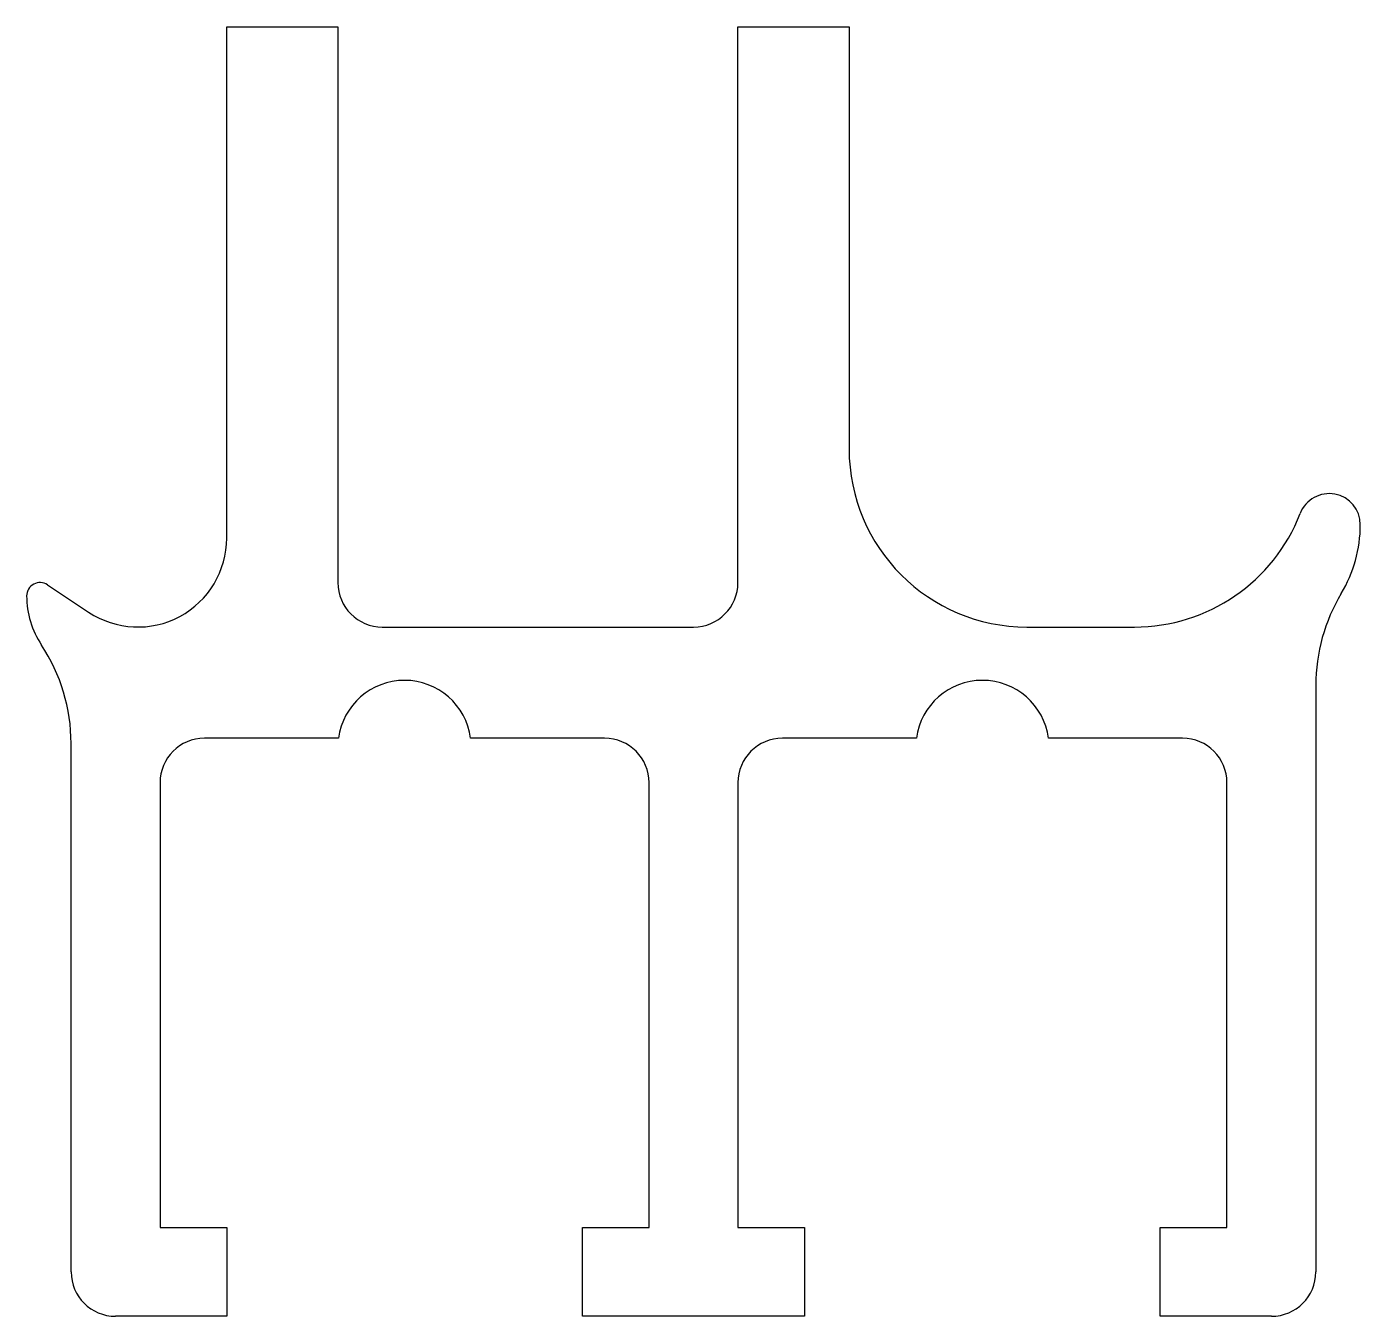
# Model space of a CAD drawing. Extents: x 826.2 to 856.2, y 711.7 to 740.7.
import ezdxf

# ---------------------------------------------------------------- set-up
doc = ezdxf.new("R2010")
doc.units = 0
doc.layers.add('ANA', color=220, linetype='CONTINUOUS')

msp = doc.modelspace()

# ---------------------------------------------------------------- linework, layer by layer
at = {"layer": 'ANA', "color": 0}
for p, q in [((830.749, 729.214), (830.749, 740.714)), ((830.749, 740.714), (833.249, 740.714)), ((833.249, 740.714), (833.249, 728.214)), ((842.249, 728.214), (842.249, 740.714)), ((842.249, 740.714), (844.749, 740.714)), ((844.749, 740.714), (844.749, 731.214)), ((826.715, 728.164), (827.643, 727.548)), ((834.249, 727.214), (841.249, 727.214)), ((848.749, 727.214), (851.167, 727.214)), ((855.249, 725.908), (855.249, 712.714)), ((827.249, 712.714), (827.249, 724.596)), ((833.263, 724.714), (830.249, 724.714)), ((839.249, 724.714), (836.236, 724.714)), ((846.263, 724.714), (843.249, 724.714)), ((852.249, 724.714), (849.236, 724.714)), ((829.249, 723.714), (829.249, 713.714)), ((840.249, 713.714), (840.249, 723.714)), ((842.249, 723.714), (842.249, 713.714)), ((853.249, 713.714), (853.249, 723.714)), ((829.249, 713.714), (830.749, 713.714)), ((830.749, 713.714), (830.749, 711.714)), ((838.749, 713.714), (840.249, 713.714)), ((838.749, 711.714), (838.749, 713.714)), ((842.249, 713.714), (843.749, 713.714)), ((843.749, 713.714), (843.749, 711.714)), ((851.749, 711.714), (851.749, 713.714)), ((851.749, 713.714), (853.249, 713.714)), ((830.749, 711.714), (828.249, 711.714)), ((843.749, 711.714), (838.749, 711.714)), ((854.249, 711.714), (851.749, 711.714))]:
    msp.add_line(p, q, dxfattribs=at)
for centre, radius, start, end in [((848.749, 731.214), 4, 180, 270), ((855.549, 729.514), 0.7, 0.0518, 158.7952), ((851.167, 731.214), 4, 270, 338.7952), ((853.249, 729.514), 3, 329.0059, 0.0129), ((828.749, 729.214), 2, 236.4133, 0), ((826.549, 727.914), 0.3, 56.4133, 180.199), ((834.249, 728.214), 1, 180, 270), ((841.249, 728.214), 1, 270, 0), ((828.249, 727.913), 2, 179.9969, 213.5573), ((859.249, 725.908), 4, 148.9908, 180), ((823.249, 724.596), 4, 0, 33.5573), ((834.749, 724.514), 1.5, 7.6623, 172.3377), ((847.749, 724.514), 1.5, 7.6623, 172.3377), ((830.249, 723.714), 1, 90, 180), ((839.249, 723.714), 1, 0, 90), ((843.249, 723.714), 1, 90, 180), ((852.249, 723.714), 1, 0, 90), ((828.249, 712.714), 1, 180, 270), ((854.249, 712.714), 1, 270, 0)]:
    msp.add_arc(centre, radius, start, end, dxfattribs=at)

doc.saveas('drawing.dxf')
